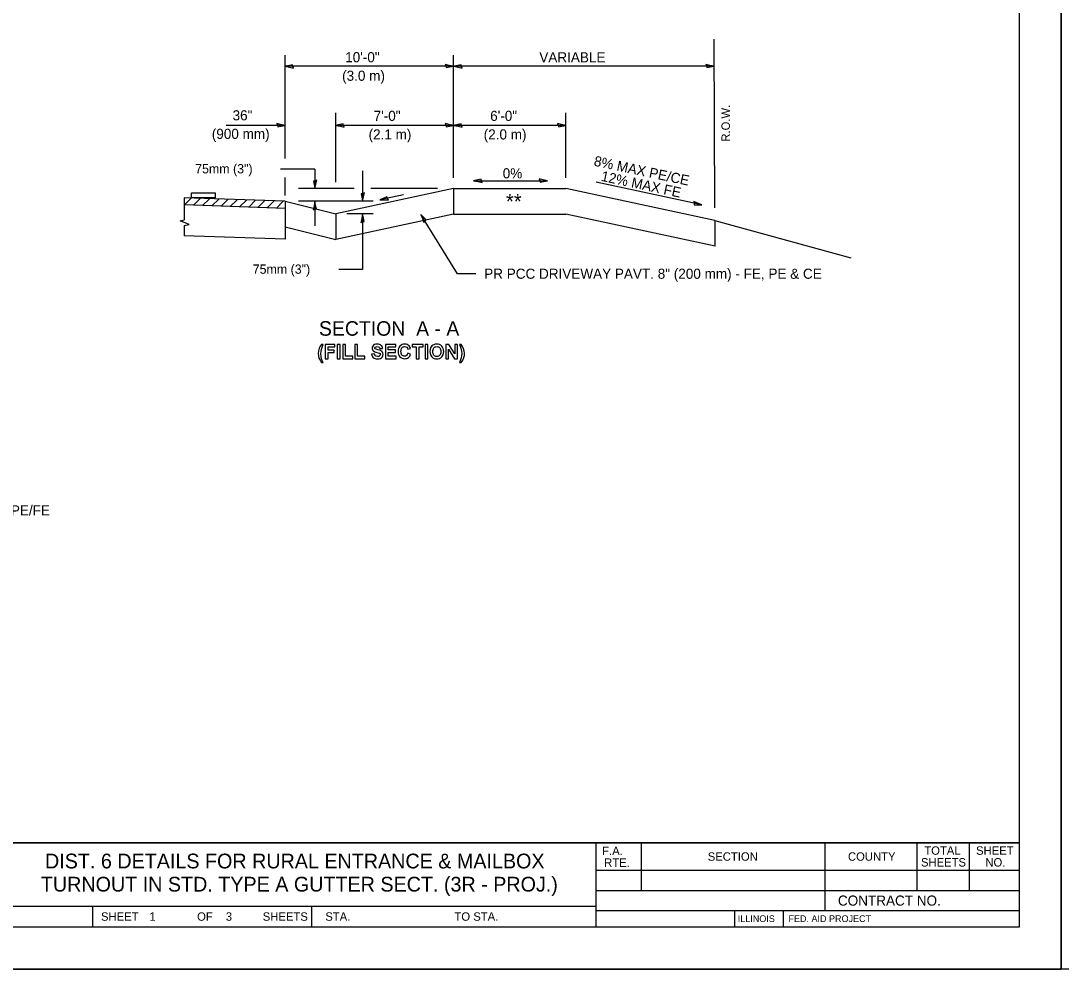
# Model space of a CAD drawing. Extents: x 1900332 to 1902372, y 129682 to 130122.
# Drawn here: x 1900765.3 to 1901012.3, y 129682.2 to 129907.4 of the extents above; entities that cross this region are included whole.
import ezdxf

# ---------------------------------------------------------------- set-up
doc = ezdxf.new("R2010")
doc.units = 0
for name, color, linetype in [('Alignment_PR_50 Scale Notation', 7, 'Continuous'), ('Design_PR_Back of Gutter or Curb line', 7, 'Continuous'), ('Design_PR_EOP', 7, 'Continuous'), ('Design_PR_Guardrail', 7, 'Continuous'), ('Design_PR_PMK Symbols', 7, 'Continuous'), ('Design_PR_Roadway Notes', 7, 'Continuous'), ('Design_PR_Sidewalk', 7, 'Continuous'), ('Level 48', 7, 'Continuous'), ('ROW_EX ROW Line', 7, 'Continuous'), ('Sheets_50 Reference Boundary', 7, 'Continuous'), ('Sheets_General Details', 7, 'Continuous'), ('Sheets_Printer Plotting Border', 7, 'Continuous')]:
    doc.layers.add(name, color=color, linetype=linetype)

msp = doc.modelspace()

# ---------------------------------------------------------------- linework, layer by layer
at = {"layer": 'Alignment_PR_50 Scale Notation'}
for points in [[(1900837.02, 129826.28), (1900836.75, 129826.93), (1900836.56, 129827.66), (1900836.5, 129828.41), (1900836.53, 129828.93), (1900836.61, 129829.42), (1900836.77, 129829.95), (1900837.02, 129830.57), (1900836.63, 129830.57), (1900836.33, 129830.13), (1900836.09, 129829.65), (1900835.91, 129829.05), (1900835.85, 129828.43), (1900835.9, 129827.9), (1900836.05, 129827.35), (1900836.29, 129826.8), (1900836.63, 129826.28)], [(1900837.54, 129827.19), (1900838.19, 129827.19), (1900838.19, 129828.62), (1900839.62, 129828.62), (1900839.62, 129829.21), (1900838.19, 129829.21), (1900838.19, 129829.99), (1900839.81, 129829.99), (1900839.81, 129830.57), (1900837.54, 129830.57)], [(1900840.4, 129827.19), (1900841.05, 129827.19), (1900841.05, 129830.57), (1900840.4, 129830.57)], [(1900841.7, 129827.19), (1900844.11, 129827.19), (1900844.11, 129827.77), (1900842.35, 129827.77), (1900842.35, 129830.57), (1900841.7, 129830.57)], [(1900844.56, 129827.19), (1900846.97, 129827.19), (1900846.97, 129827.77), (1900845.22, 129827.77), (1900845.22, 129830.57), (1900844.56, 129830.57)], [(1900848.53, 129828.29), (1900848.58, 129828.02), (1900848.67, 129827.79), (1900848.79, 129827.59), (1900848.94, 129827.42), (1900849.13, 129827.29), (1900849.36, 129827.2), (1900849.62, 129827.14), (1900849.92, 129827.12), (1900850.32, 129827.15), (1900850.65, 129827.25), (1900850.91, 129827.4), (1900851.11, 129827.63), (1900851.23, 129827.89), (1900851.27, 129828.18), (1900851.23, 129828.48), (1900851.13, 129828.72), (1900850.97, 129828.92), (1900850.76, 129829.07), (1900850.46, 129829.2), (1900850.03, 129829.32), (1900849.63, 129829.43), (1900849.42, 129829.54), (1900849.34, 129829.63), (1900849.31, 129829.74), (1900849.34, 129829.85), (1900849.42, 129829.94), (1900849.62, 129830.02), (1900849.88, 129830.05), (1900850.12, 129830.02), (1900850.3, 129829.95), (1900850.42, 129829.81), (1900850.49, 129829.6), (1900851.14, 129829.6), (1900851.11, 129829.82), (1900851.04, 129830.02), (1900850.94, 129830.2), (1900850.81, 129830.35), (1900850.63, 129830.48), (1900850.42, 129830.57), (1900850.16, 129830.62), (1900849.87, 129830.64), (1900849.52, 129830.61), (1900849.22, 129830.52), (1900848.98, 129830.38), (1900848.81, 129830.18), (1900848.7, 129829.94), (1900848.66, 129829.7), (1900848.68, 129829.5), (1900848.74, 129829.33), (1900848.84, 129829.16), (1900848.98, 129829.02), (1900849.28, 129828.83), (1900849.75, 129828.68), (1900850.3, 129828.53), (1900850.45, 129828.46), (1900850.54, 129828.38), (1900850.6, 129828.29), (1900850.62, 129828.18), (1900850.57, 129828), (1900850.45, 129827.85), (1900850.23, 129827.74), (1900849.94, 129827.71), (1900849.65, 129827.75), (1900849.43, 129827.87), (1900849.28, 129828.07), (1900849.18, 129828.36)], [(1900851.85, 129827.19), (1900854.39, 129827.19), (1900854.39, 129827.77), (1900852.51, 129827.77), (1900852.51, 129828.68), (1900854.2, 129828.68), (1900854.2, 129829.27), (1900852.51, 129829.27), (1900852.51, 129829.99), (1900854.33, 129829.99), (1900854.33, 129830.57), (1900851.85, 129830.57)], [(1900857.13, 129828.49), (1900857.01, 129828.17), (1900856.84, 129827.95), (1900856.62, 129827.82), (1900856.36, 129827.77), (1900856.17, 129827.79), (1900856.01, 129827.84), (1900855.86, 129827.92), (1900855.74, 129828.04), (1900855.63, 129828.19), (1900855.56, 129828.4), (1900855.52, 129828.64), (1900855.5, 129828.93), (1900855.52, 129829.21), (1900855.56, 129829.44), (1900855.64, 129829.64), (1900855.75, 129829.79), (1900855.88, 129829.9), (1900856.03, 129829.99), (1900856.2, 129830.04), (1900856.38, 129830.05), (1900856.65, 129830.01), (1900856.87, 129829.89), (1900857.03, 129829.71), (1900857.13, 129829.47), (1900857.78, 129829.6), (1900857.64, 129829.97), (1900857.43, 129830.25), (1900857.23, 129830.42), (1900856.99, 129830.54), (1900856.72, 129830.61), (1900856.43, 129830.64), (1900856.09, 129830.61), (1900855.79, 129830.52), (1900855.52, 129830.38), (1900855.28, 129830.18), (1900855.09, 129829.92), (1900854.96, 129829.62), (1900854.88, 129829.28), (1900854.85, 129828.88), (1900854.88, 129828.51), (1900854.96, 129828.18), (1900855.09, 129827.89), (1900855.28, 129827.64), (1900855.51, 129827.44), (1900855.77, 129827.3), (1900856.06, 129827.21), (1900856.38, 129827.19), (1900856.64, 129827.2), (1900856.88, 129827.26), (1900857.09, 129827.34), (1900857.28, 129827.46), (1900857.44, 129827.61), (1900857.58, 129827.81), (1900857.69, 129828.03), (1900857.78, 129828.29)], [(1900859.15, 129827.19), (1900859.8, 129827.19), (1900859.8, 129829.99), (1900860.77, 129829.99), (1900860.77, 129830.57), (1900858.17, 129830.57), (1900858.17, 129829.99), (1900859.15, 129829.99)], [(1900861.23, 129827.19), (1900861.88, 129827.19), (1900861.88, 129830.57), (1900861.23, 129830.57)], [(1900862.4, 129828.86), (1900862.43, 129828.48), (1900862.51, 129828.14), (1900862.65, 129827.84), (1900862.84, 129827.59), (1900863.08, 129827.38), (1900863.36, 129827.24), (1900863.67, 129827.15), (1900864.03, 129827.12), (1900864.38, 129827.15), (1900864.69, 129827.24), (1900864.97, 129827.38), (1900865.21, 129827.59), (1900865.4, 129827.84), (1900865.54, 129828.14), (1900865.62, 129828.49), (1900865.65, 129828.88), (1900865.62, 129829.27), (1900865.54, 129829.62), (1900865.4, 129829.92), (1900865.21, 129830.17), (1900864.97, 129830.38), (1900864.69, 129830.52), (1900864.37, 129830.61), (1900864.02, 129830.64), (1900863.64, 129830.6), (1900863.3, 129830.5), (1900863.07, 129830.38), (1900862.86, 129830.2), (1900862.69, 129829.98), (1900862.55, 129829.73), (1900862.44, 129829.34)], [(1900863.05, 129828.88), (1900863.06, 129829.16), (1900863.12, 129829.4), (1900863.2, 129829.6), (1900863.32, 129829.76), (1900863.46, 129829.89), (1900863.63, 129829.98), (1900863.82, 129830.03), (1900864.03, 129830.05), (1900864.24, 129830.03), (1900864.43, 129829.98), (1900864.59, 129829.89), (1900864.74, 129829.76), (1900864.85, 129829.6), (1900864.93, 129829.4), (1900864.99, 129829.16), (1900865, 129828.89), (1900864.99, 129828.61), (1900864.93, 129828.37), (1900864.85, 129828.17), (1900864.73, 129828.01), (1900864.58, 129827.87), (1900864.42, 129827.78), (1900864.23, 129827.73), (1900864.03, 129827.71), (1900863.82, 129827.73), (1900863.64, 129827.78), (1900863.47, 129827.88), (1900863.33, 129828.01), (1900863.2, 129828.17), (1900863.12, 129828.37), (1900863.07, 129828.61)], [(1900866.17, 129827.19), (1900866.82, 129827.19), (1900866.82, 129829.41), (1900868.21, 129827.19), (1900868.91, 129827.19), (1900868.91, 129830.57), (1900868.26, 129830.57), (1900868.26, 129828.32), (1900866.85, 129830.57), (1900866.17, 129830.57)], [(1900869.43, 129826.28), (1900869.82, 129826.28), (1900870.19, 129826.86), (1900870.44, 129827.46), (1900870.56, 129827.98), (1900870.6, 129828.46), (1900870.55, 129829.01), (1900870.39, 129829.55), (1900870.15, 129830.08), (1900869.82, 129830.57), (1900869.43, 129830.57), (1900869.68, 129829.95), (1900869.84, 129829.42), (1900869.92, 129828.93), (1900869.95, 129828.41), (1900869.92, 129827.9), (1900869.82, 129827.38), (1900869.68, 129826.89)]]:
    msp.add_lwpolyline(points, close=True, dxfattribs=at)
at = {"layer": 'Design_PR_Back of Gutter or Curb line'}
for p, q in [((1900828.01, 129864.56), (1900840.01, 129861.56)), ((1900840.01, 129861.56), (1900840.01, 129855.5)), ((1900828.01, 129858.5), (1900840.01, 129855.5))]:
    msp.add_line(p, q, dxfattribs=at)
at = {"layer": 'Design_PR_EOP'}
for p, q in [((1900828.05, 129864.56), (1900804.01, 129865.36)), ((1900804.01, 129865.36), (1900804.01, 129860.15)), ((1900828.01, 129864.56), (1900828.01, 129855.55)), ((1900828, 129862.88), (1900804, 129863.68)), ((1900804.01, 129858.82), (1900804.01, 129856.35)), ((1900828.01, 129855.55), (1900804.01, 129856.35))]:
    msp.add_line(p, q, dxfattribs=at)
for points in [[(1900804.01, 129863.65), (1900805.69, 129865.3)], [(1900806.23, 129863.6), (1900807.85, 129865.23)], [(1900808.41, 129863.53), (1900810.04, 129865.16)], [(1900810.6, 129863.46), (1900812.23, 129865.08)], [(1900812.8, 129863.38), (1900814.42, 129865.01)], [(1900814.98, 129863.31), (1900816.62, 129864.94)], [(1900817.18, 129863.24), (1900818.8, 129864.86)], [(1900819.36, 129863.16), (1900820.98, 129864.79)], [(1900821.55, 129863.09), (1900823.17, 129864.72)], [(1900823.74, 129863.02), (1900825.37, 129864.64)], [(1900825.93, 129862.95), (1900827.57, 129864.57)], [(1900804.01, 129858.82), (1900805.23, 129859.01), (1900803.08, 129859.92), (1900804.01, 129860.15)]]:
    msp.add_lwpolyline(points, dxfattribs=at)
at = {"layer": 'Design_PR_Guardrail'}
msp.add_line((1900828.03, 129861.62), (1900828.06, 129861.62), dxfattribs=at)
at = {"layer": 'Design_PR_PMK Symbols'}
msp.add_lwpolyline([(1900805.78, 129866.57), (1900811.43, 129866.57), (1900811.43, 129865.38), (1900805.78, 129865.38)], close=True, dxfattribs=at)
at = {"layer": 'Design_PR_Roadway Notes'}
for p, q in [((1900828.01, 129874.73), (1900828.01, 129899.24)), ((1900868.01, 129870.12), (1900868.01, 129899.24)), ((1900868.01, 129896.62), (1900828.01, 129896.62)), ((1900929.92, 129896.62), (1900868.01, 129896.62)), ((1900840.01, 129869.06), (1900840.01, 129885.56)), ((1900894.68, 129870.12), (1900894.68, 129885.56)), ((1900828.01, 129882.57), (1900814.03, 129882.57)), ((1900868.01, 129882.57), (1900840.01, 129882.57)), ((1900894.68, 129882.57), (1900868.01, 129882.57)), ((1900835.08, 129872.19), (1900826.88, 129872.19)), ((1900835.08, 129872.19), (1900835.08, 129867.56)), ((1900846.4, 129871.8), (1900846.4, 129864.56)), ((1900828.01, 129865.9), (1900828.01, 129870.23)), ((1900872.76, 129869.45), (1900890.33, 129869.45)), ((1900926.92, 129863.69), (1900901.83, 129869.07)), ((1900844.41, 129867.56), (1900831.16, 129867.56)), ((1900864.17, 129867.56), (1900848.33, 129867.56)), ((1900848.88, 129864.56), (1900831.16, 129864.56)), ((1900835.08, 129864.56), (1900835.08, 129858.71)), ((1900856.15, 129866.1), (1900850.48, 129864.88)), ((1900848.88, 129861.56), (1900842.69, 129861.56)), ((1900846.4, 129861.56), (1900846.4, 129848.35)), ((1900846.4, 129848.35), (1900840.74, 129848.35))]:
    msp.add_line(p, q, dxfattribs=at)
for points in [[(1900830.01, 129896.2), (1900829.85, 129896.59), (1900829.78, 129896.96), (1900829.01, 129896.79), (1900828.01, 129896.62), (1900829.08, 129896.43)], [(1900866.01, 129897.04), (1900866.17, 129896.66), (1900866.24, 129896.29), (1900867.01, 129896.45), (1900868.01, 129896.62), (1900866.94, 129896.82)], [(1900870.01, 129896.2), (1900869.85, 129896.59), (1900869.78, 129896.96), (1900869.01, 129896.79), (1900868.01, 129896.62), (1900869.08, 129896.43)], [(1900927.92, 129897.04), (1900928.09, 129896.66), (1900928.15, 129896.29), (1900928.92, 129896.45), (1900929.92, 129896.62), (1900928.86, 129896.82)], [(1900826.01, 129882.99), (1900826.17, 129882.61), (1900826.24, 129882.24), (1900827.01, 129882.4), (1900828.01, 129882.57), (1900826.94, 129882.77)], [(1900842.01, 129882.16), (1900841.85, 129882.54), (1900841.78, 129882.91), (1900841.01, 129882.75), (1900840.01, 129882.57), (1900841.08, 129882.38)], [(1900866.01, 129882.99), (1900866.17, 129882.61), (1900866.24, 129882.24), (1900867.01, 129882.4), (1900868.01, 129882.57), (1900866.94, 129882.77)], [(1900870.01, 129882.16), (1900869.85, 129882.54), (1900869.78, 129882.91), (1900869.01, 129882.75), (1900868.01, 129882.57), (1900869.08, 129882.38)], [(1900892.68, 129882.99), (1900892.84, 129882.61), (1900892.91, 129882.24), (1900893.68, 129882.4), (1900894.68, 129882.57), (1900893.61, 129882.77)], [(1900835.5, 129869.56), (1900835.11, 129869.39), (1900834.75, 129869.33), (1900834.91, 129868.56), (1900835.08, 129867.56), (1900835.27, 129868.62)], [(1900874.76, 129869.03), (1900874.6, 129869.42), (1900874.54, 129869.79), (1900873.76, 129869.63), (1900872.76, 129869.45), (1900873.83, 129869.26)], [(1900888.33, 129869.87), (1900888.5, 129869.49), (1900888.56, 129869.12), (1900889.33, 129869.28), (1900890.33, 129869.45), (1900889.27, 129869.65)], [(1900846.82, 129866.56), (1900846.44, 129866.39), (1900846.07, 129866.33), (1900846.23, 129865.56), (1900846.4, 129864.56), (1900846.6, 129865.62)], [(1900834.66, 129862.56), (1900835.05, 129862.72), (1900835.42, 129862.78), (1900835.25, 129863.56), (1900835.08, 129864.56), (1900834.89, 129863.49)], [(1900852.52, 129864.9), (1900852.28, 129865.24), (1900852.14, 129865.58), (1900851.42, 129865.26), (1900850.48, 129864.89), (1900851.56, 129864.92)], [(1900925.05, 129864.52), (1900925.13, 129864.11), (1900925.12, 129863.73), (1900925.91, 129863.73), (1900926.92, 129863.69), (1900925.92, 129864.1)], [(1900845.99, 129859.56), (1900846.37, 129859.72), (1900846.74, 129859.78), (1900846.58, 129860.56), (1900846.4, 129861.56), (1900846.21, 129860.49)], [(1900860.95, 129859.53), (1900861.19, 129859.87), (1900861.47, 129860.12), (1900860.93, 129860.69), (1900860.26, 129861.45), (1900860.65, 129860.44)]]:
    msp.add_lwpolyline(points, close=True, dxfattribs=at)
msp.add_lwpolyline([(1900873.26, 129847.36), (1900868.92, 129847.36), (1900860.26, 129861.45)], dxfattribs=at)
at = {"layer": 'Design_PR_Sidewalk'}
for p, q in [((1900868.01, 129867.56), (1900840.01, 129861.56)), ((1900868.01, 129867.56), (1900868.01, 129861.5)), ((1900868.01, 129867.56), (1900894.68, 129867.56)), ((1900930.06, 129859.97), (1900894.68, 129867.56)), ((1900868.01, 129861.5), (1900840.01, 129855.5)), ((1900868.01, 129861.5), (1900894.68, 129861.5)), ((1900930.09, 129853.91), (1900894.68, 129861.5)), ((1900930.06, 129859.98), (1900930.06, 129853.92)), ((1900930.06, 129859.97), (1900962.31, 129851.14))]:
    msp.add_line(p, q, dxfattribs=at)
at = {"layer": 'Level 48'}
msp.add_lwpolyline([(1900332.25, 130122.24), (1901012.25, 130122.24), (1901012.25, 129682.24), (1900332.25, 129682.24)], close=True, dxfattribs=at)
at = {"layer": 'ROW_EX ROW Line'}
msp.add_line((1900930.05, 129863.01), (1900929.9, 129903.01), dxfattribs=at)
at = {"layer": 'Sheets_50 Reference Boundary'}
msp.add_lwpolyline([(1900372.25, 130112.24), (1901002.25, 130112.24), (1901002.25, 129712.24), (1900372.25, 129712.24)], close=True, dxfattribs=at)
at = {"layer": 'Sheets_General Details'}
for p, q in [((1901012.25, 129682.24), (1901012.25, 130122.24)), ((1901012.25, 130122.24), (1901012.25, 129682.24)), ((1900372.25, 129712.24), (1901002.25, 129712.24)), ((1900901.74, 129712.24), (1900901.74, 129692.24)), ((1900912.54, 129712.24), (1900912.54, 129700.94)), ((1900956.14, 129712.24), (1900956.14, 129696.14)), ((1900977.98, 129712.24), (1900977.98, 129700.94)), ((1900990.4, 129712.24), (1900990.4, 129700.94)), ((1900901.74, 129705.74), (1901002.25, 129705.74)), ((1900901.74, 129700.94), (1901002.25, 129700.94)), ((1900747.74, 129697.24), (1900901.74, 129697.24)), ((1900782.25, 129697.24), (1900782.25, 129692.24)), ((1900834.25, 129697.24), (1900834.25, 129692.24)), ((1900901.74, 129696.14), (1901002.25, 129696.14)), ((1900934.68, 129696.14), (1900934.68, 129692.24)), ((1900946.28, 129696.14), (1900946.28, 129692.24)), ((1901012.25, 129682.24), (1900332.25, 129682.24)), ((1901692.25, 129682.24), (1901012.25, 129682.24))]:
    msp.add_line(p, q, dxfattribs=at)
msp.add_lwpolyline([(1900372.25, 130112.24), (1901002.25, 130112.24), (1901002.25, 129692.24), (1900372.25, 129692.24)], close=True, dxfattribs=at)
at = {"layer": 'Sheets_Printer Plotting Border'}
msp.add_lwpolyline([(1900332.25, 129682.24), (1901012.25, 129682.24), (1901012.25, 130122.24), (1900332.25, 130122.24)], close=True, dxfattribs=at)

# ---------------------------------------------------------------- texts
at = {"layer": 'Alignment_PR_50 Scale Notation'}
msp.add_text('SECTION  A - A', height=3.45, dxfattribs=at).set_placement((1900836.04, 129832.64))
at = {"layer": 'Design_PR_Roadway Notes'}
for s, height, p in [('10\'-0"', 2.4, (1900842.27, 129897.57)), ('VARIABLE', 2.4, (1900888.36, 129897.54)), ('(3.0 m)', 2.4, (1900841.54, 129893.17)), ('7\'-0"', 2.4, (1900849.02, 129883.64)), ('6\'-0"', 2.4, (1900876.69, 129883.64)), ('(2.1 m)', 2.4, (1900847.82, 129879.24)), ('(2.0 m)', 2.4, (1900875.15, 129879.24)), ('75mm (3")', 2.2, (1900806.65, 129871.18)), ('0%', 2.4, (1900879.67, 129870)), ('**', 3.6, (1900880.43, 129862.72)), ('75mm (3")', 2.2, (1900820.32, 129847.35)), ('PR PCC DRIVEWAY PAVT. 8" (200 mm) - FE, PE & CE', 2.4, (1900875.27, 129846.16)), ('PR AGGREGATE BASE COURSE, TYPE B 6" (150 mm) - PE/FE', 2.4, (1900678.66, 129789.97))]:
    msp.add_text(s, height=height, dxfattribs=at).set_placement(p)
for s, height, rotation, p in [(' 36"', 2.4, 360, (1900814.64, 129883.77)), ('R.O.W.', 2, 90, (1900933.6, 129878.71)), ('(900 mm)', 2.4, 360, (1900810.6, 129879.37)), ('8% MAX PE/CE', 2.4, 348.0525, (1900901.16, 129873.03)), ('12% MAX FE', 2.4, 347.9049, (1900902.87, 129869.44))]:
    msp.add_text(s, height=height, rotation=rotation, dxfattribs=at).set_placement(p)
at = {"layer": 'Sheets_General Details'}
for s, height, p in [('F.A.  ', 2, (1900903.28, 129709.34)), ('TOTAL', 2, (1900979.75, 129709.41)), ('SHEET', 2, (1900992.04, 129709.41)), ('DIST. 6 DETAILS FOR RURAL ENTRANCE & MAILBOX ', 3.5, (1900771.01, 129706.17)), ('RTE.', 2, (1900903.75, 129706.54)), ('SECTION', 2, (1900928.34, 129707.99)), ('COUNTY', 2, (1900961.63, 129707.99)), ('SHEETS', 2, (1900978.96, 129706.61)), ('NO.', 2, (1900994.25, 129706.61)), ('TURNOUT IN STD. TYPE A GUTTER SECT. (3R - PROJ.)', 3.5, (1900770.02, 129700.67)), ('CONTRACT NO.      ', 2.4, (1900959.25, 129697.33)), ('SHEET', 2, (1900784.29, 129693.74)), (' 1 ', 2, (1900795.03, 129693.74)), ('OF', 2, (1900807.11, 129693.74)), ('3  ', 2, (1900813.92, 129693.74)), ('SHEETS', 2, (1900822.7, 129693.74)), ('STA.', 2, (1900837.55, 129693.74)), ('TO STA.', 2, (1900868.22, 129693.74)), ('ILLINOIS', 1.6, (1900935.47, 129693.43)), ('FED. AID PROJECT', 1.6, (1900947.5, 129693.43))]:
    msp.add_text(s, height=height, dxfattribs=at).set_placement(p)

doc.saveas('drawing.dxf')
